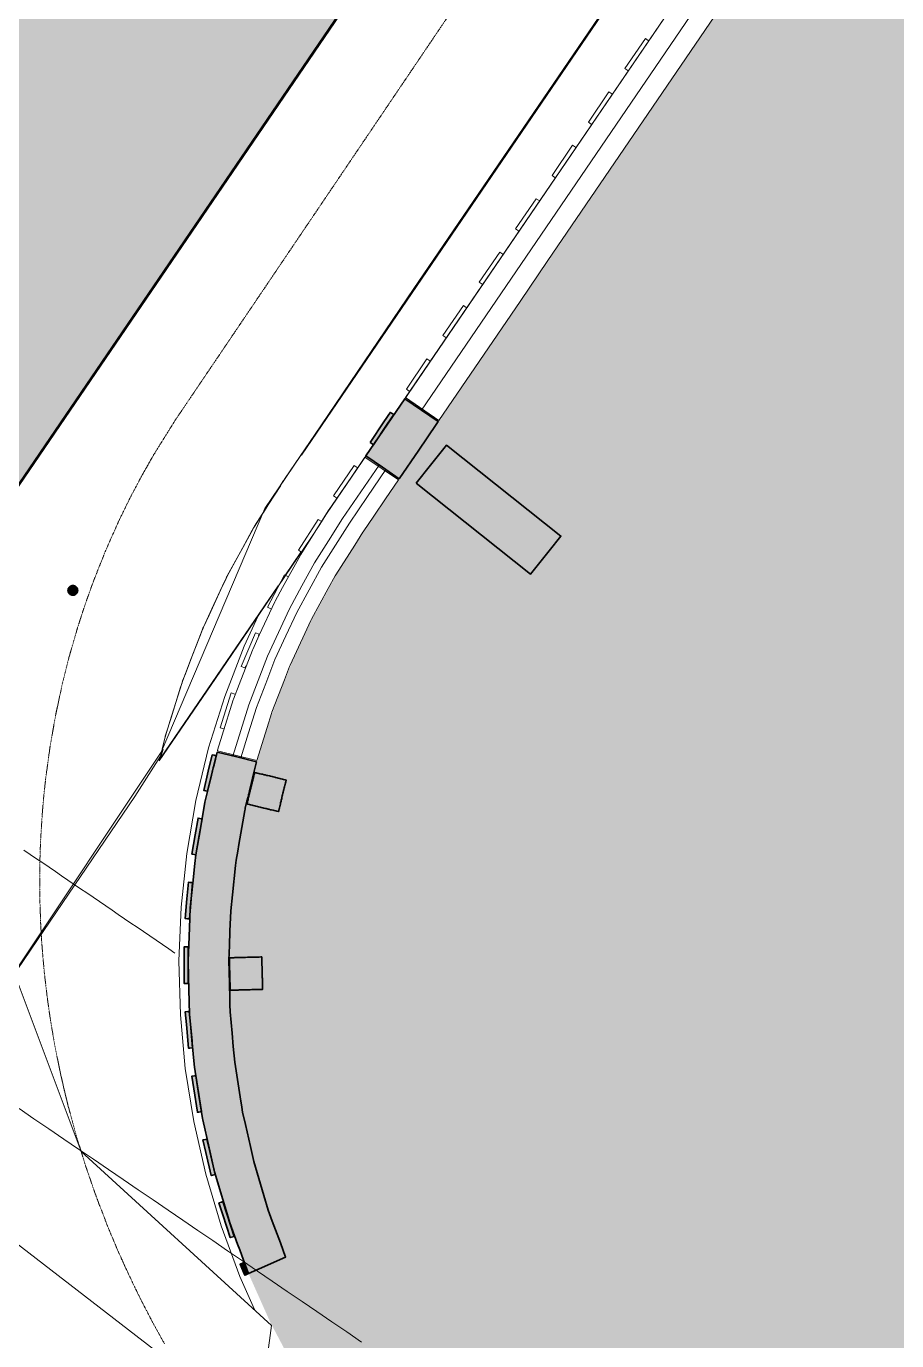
# Model space of a CAD drawing. Header units: millimetres. Extents: x -100577 to 287200, y -212120 to 238461.
# Drawn here: x 38072 to 41291, y 35771 to 40632 of the extents above; entities that cross this region are included whole.
import ezdxf

# ---------------------------------------------------------------- set-up
doc = ezdxf.new("R2010")
doc.units = ezdxf.units.MM
doc.linetypes.add('PHANTOM', pattern=[6.35, 3.175, -0.635, 0.635, -0.635, 0.635, -0.635])
for name, color, linetype, lineweight in [('01_切断（構造・壁）', 7, 'Continuous', 35), ('03_切断（ガラス）', 5, 'Continuous', 13), ('06_部屋の色', 8, 'Continuous', 0), ('10_見えがかり', 7, 'Continuous', 13), ('20_上部（屋根の外形・梁）', 8, 'PHANTOM', 9), ('30_敷地・外構', 8, 'Continuous', 9), ('50_寸法', 3, 'Continuous', 9)]:
    doc.layers.add(name, color=color, linetype=linetype, lineweight=lineweight)

msp = doc.modelspace()

# ---------------------------------------------------------------- hatches: boundary and pattern name
at = {"layer": '01_切断（構造・壁）'}
for points in [[(39471.8, 39254.5), (39471.8, 39254.5), (39533.8, 39212.2), (39595.7, 39170), (39595.7, 39170), (39595.7, 39170), (39588.5, 39159.4), (39523.7, 39064.3), (39451.6, 38958.6), (39389.6, 39000.8), (39327.7, 39043.1), (39327.7, 39043.1), (39327.7, 39043.1), (39471.8, 39254.5)], [(39343.5, 39092.9), (39395, 39168.5), (39419.5, 39204.4), (39423.5, 39201.7), (39431.9, 39196), (39407.4, 39160.1), (39355.9, 39084.4), (39351.9, 39087.2)], [(39514.7, 38942.2), (39567.6, 39008.6), (39626.8, 39083), (40049.3, 38746.5), (40005.5, 38691.5), (39937.2, 38605.7)], [(38248.9, 38528.2), (38247.4, 38528), (38246.5, 38527.8), (38246.5, 38527.8), (38246.5, 38527.8), (38245, 38527.7), (38244, 38527.7), (38242.6, 38527.8), (38242.5, 38527.8), (38242.5, 38527.8), (38241.6, 38527.9), (38240.7, 38528.1), (38240.1, 38528.2), (38239.5, 38528.4), (38239.2, 38528.5), (38237.9, 38529), (38237.8, 38529), (38237, 38529.3), (38235.8, 38529.9), (38235, 38530.3), (38235, 38530.3), (38235, 38530.3), (38233.9, 38531.1), (38233.3, 38531.6), (38232.3, 38532.5), (38231.6, 38533), (38231.6, 38533), (38231.6, 38533), (38230.7, 38534.1), (38230.2, 38534.8), (38230.2, 38534.8), (38230.2, 38534.8), (38229.4, 38536), (38228.9, 38536.7), (38228.9, 38536.7), (38228.9, 38536.7), (38228.2, 38538), (38227.8, 38538.9), (38227.8, 38538.9), (38227.8, 38538.9), (38227.3, 38540.3), (38227, 38541.2), (38226.7, 38542.7), (38226.6, 38543.6), (38226.6, 38543.6), (38226.6, 38543.6), (38226.5, 38545.2), (38226.5, 38546.1), (38226.6, 38547.6), (38226.7, 38548.6), (38227, 38550), (38227.2, 38550.9), (38227.7, 38552.3), (38228.1, 38553.1), (38228.7, 38554.3), (38229.1, 38555.1), (38229.9, 38556.2), (38230.4, 38556.9), (38231.3, 38557.9), (38231.8, 38558.5), (38232, 38558.7), (38232.9, 38559.4), (38233.5, 38560), (38233.6, 38560), (38234.7, 38560.8), (38235.5, 38561.3), (38235.5, 38561.3), (38235.5, 38561.3), (38236.8, 38561.9), (38237.7, 38562.3), (38239.1, 38562.8), (38240, 38563.1), (38240, 38563.1), (38240, 38563.1), (38241.5, 38563.4), (38242.4, 38563.6), (38242.4, 38563.6), (38242.4, 38563.6), (38244, 38563.6), (38244.9, 38563.7), (38246.4, 38563.5), (38247.3, 38563.4), (38248.8, 38563.1), (38249.7, 38562.9), (38251, 38562.4), (38251.4, 38562.2), (38251.9, 38562.1), (38252.8, 38561.6), (38253.1, 38561.4), (38253.9, 38561), (38255, 38560.2), (38255.7, 38559.8), (38256.7, 38558.9), (38257.3, 38558.3), (38257.3, 38558.3), (38257.3, 38558.3), (38258.2, 38557.3), (38258.8, 38556.6), (38258.8, 38556.6), (38258.8, 38556.6), (38259.6, 38555.4), (38260.1, 38554.7), (38260.1, 38554.7), (38260.1, 38554.7), (38260.7, 38553.3), (38261.1, 38552.5), (38261.1, 38552.5), (38261.1, 38552.5), (38261.6, 38551), (38261.9, 38550.2), (38262.2, 38548.6), (38262.3, 38547.7), (38262.3, 38547.7), (38262.3, 38547.7), (38262.4, 38546.2), (38262.5, 38545.2), (38262.3, 38543.7), (38262.2, 38542.8), (38261.9, 38541.3), (38261.7, 38540.4), (38261.2, 38539.1), (38260.9, 38538.2), (38260.9, 38538.2), (38260.9, 38538.2), (38260.2, 38537), (38259.8, 38536.2), (38259.8, 38536.2), (38259.8, 38536.2), (38259, 38535.2), (38258.5, 38534.5), (38258.5, 38534.5), (38258.5, 38534.5), (38258.3, 38534.2), (38257.7, 38533.5), (38257.1, 38532.9), (38257.1, 38532.9), (38257.1, 38532.9), (38256, 38531.9), (38255.4, 38531.4), (38255.4, 38531.4), (38255.4, 38531.4), (38254.2, 38530.6), (38253.4, 38530.1), (38253.4, 38530.1), (38253.4, 38530.1), (38252.1, 38529.4), (38251.3, 38529), (38249.8, 38528.5), (38248.9, 38528.2), (38248.9, 38528.2)], [(38882.2, 37740.2), (38882.2, 37740.2), (38882.2, 37740.2), (38882.2, 37740.2), (38882.2, 37740.2), (38882.2, 37740.2), (38882.2, 37740.2), (38882.2, 37740.2), (38882.2, 37740.2), (38882.2, 37740.2), (38882.2, 37740.2), (38882.2, 37740.2), (38881.2, 37736.2), (38880.2, 37731.9), (38858.4, 37606), (38854.2, 37581.7), (38848.3, 37547.4), (38846.3, 37528.7), (38834.8, 37420), (38828.6, 37361.2), (38825.5, 37285), (38823.4, 37232.9), (38821.3, 37178.6), (38821.2, 37176), (38821.1, 37174.2), (38822.1, 37137), (38824.6, 37040.2), (38825.2, 37014.8), (38825.3, 37014.1), (38825.3, 37014), (38825.3, 37013.8), (38825.3, 37013.8), (38825.3, 37013.7), (38825.3, 37013.7), (38825.3, 37013.6), (38825.3, 37013.6), (38825.3, 37013.5), (38825.3, 37013.5), (38825.3, 37013.5), (38825.3, 37013.5), (38825.3, 37013.5), (38825.3, 37013.4), (38825.3, 37013.4), (38825.3, 37013.4), (38825.3, 37013.4), (38825.3, 37013.4), (38825.3, 37013.4), (38825.3, 37013.4), (38825.3, 37013.4), (38825.3, 37013.4), (38825.3, 37013.4), (38826, 36987), (38833.1, 36908.7), (38837.8, 36858.4), (38843.1, 36800.6), (38863.4, 36672.5), (38869.3, 36635.1), (38872.4, 36615.7), (38882.7, 36570.2), (38901.2, 36488.8), (38913.8, 36433.1), (38951, 36307.9), (38967.1, 36253.7), (38982.2, 36212.9), (39012, 36132.3), (39031.3, 36080.3), (38933.3, 36036.6), (38894.2, 36019.1), (38894.2, 36019.1), (38894.2, 36019.1), (38893.9, 36019.7), (38893.1, 36021.4), (38869, 36086.5), (38861.6, 36106.7), (38853.8, 36127.8), (38824.7, 36206.2), (38814.6, 36240.2), (38798.8, 36293.4), (38768.6, 36395.1), (38748.5, 36483.8), (38725, 36587.3), (38724.1, 36593.2), (38710.8, 36677.2), (38694.2, 36782), (38694.2, 36782), (38694.2, 36782), (38690.9, 36817.6), (38685.8, 36872.5), (38685.2, 36879.2), (38676.1, 36978.2), (38673.8, 37069.1), (38672.5, 37117.1), (38671, 37175.2), (38674.6, 37266.1), (38677.3, 37332.2), (38678.9, 37372.1), (38688.4, 37462.6), (38696.2, 37536.1), (38699.6, 37568.1), (38715.1, 37657.7), (38733.2, 37762.3), (38754.5, 37850.7), (38763.9, 37889.3), (38766.7, 37901), (38777.8, 37947.2), (38850.7, 37929.6), (38923.6, 37912), (38923.6, 37912), (38923.6, 37912), (38912.8, 37867), (38905, 37834.9), (38898, 37805.9), (38896.3, 37798.6), (38895.1, 37793.6), (38894.2, 37789.9), (38893.5, 37786.9), (38892.3, 37782.3), (38888.5, 37766.4), (38882.3, 37740.7), (38882.2, 37740.4), (38882.2, 37740.3), (38882.2, 37740.3), (38882.2, 37740.3), (38882.2, 37740.3), (38882.2, 37740.2)], [(38745.4, 37876.7), (38760, 37937.3), (38766.7, 37935.7), (38774.6, 37933.8), (38760, 37873.2), (38742.9, 37802.6), (38736.2, 37804.2), (38728.3, 37806.1)], [(38914.3, 37862.8), (38915.8, 37869), (38916.7, 37872.5), (38922.9, 37871), (38926.4, 37870.2), (38932.6, 37868.6), (38936.1, 37867.8), (38942.4, 37866.3), (38945.8, 37865.5), (38952.1, 37864), (38955.6, 37863.1), (38961.8, 37861.6), (38965.3, 37860.8), (38971.5, 37859.3), (38975, 37858.4), (38981.3, 37856.9), (38984.7, 37856.1), (38991, 37854.6), (38994.4, 37853.7), (39000.7, 37852.2), (39004.2, 37851.4), (39010.4, 37849.9), (39013.9, 37849), (39020.1, 37847.5), (39023.6, 37846.7), (39029.9, 37845.2), (39033.3, 37844.3), (39031.8, 37838.1), (39031, 37834.6), (39029.5, 37828.4), (39028.6, 37824.9), (39027.1, 37818.7), (39026.3, 37815.2), (39024.8, 37808.9), (39023.9, 37805.5), (39022.4, 37799.2), (39021.6, 37795.7), (39020.1, 37789.5), (39019.2, 37786), (39017.7, 37779.8), (39016.9, 37776.3), (39015.4, 37770), (39014.6, 37766.6), (39013, 37760.3), (39012.2, 37756.9), (39010.7, 37750.6), (39009.9, 37747.1), (39008.4, 37740.9), (39007.5, 37737.4), (39006, 37731.2), (39005.2, 37727.7), (38998.9, 37729.2), (38995.4, 37730), (38989.2, 37731.5), (38985.7, 37732.4), (38979.5, 37733.9), (38976, 37734.7), (38969.8, 37736.2), (38966.3, 37737.1), (38960, 37738.6), (38956.6, 37739.4), (38950.3, 37740.9), (38946.8, 37741.8), (38940.6, 37743.3), (38937.1, 37744.1), (38930.9, 37745.6), (38927.4, 37746.5), (38921.2, 37748), (38917.7, 37748.8), (38911.4, 37750.3), (38908, 37751.2), (38901.7, 37752.7), (38898.2, 37753.5), (38892, 37755), (38888.5, 37755.9), (38890, 37762.1), (38890.9, 37765.6), (38892.4, 37771.8), (38893.2, 37775.3), (38894.7, 37781.5), (38895.6, 37785), (38897.1, 37791.3), (38897.9, 37794.7), (38899.4, 37801), (38900.3, 37804.5), (38901.8, 37810.7), (38902.6, 37814.2), (38904.1, 37820.4), (38904.9, 37823.9), (38906.5, 37830.1), (38907.3, 37833.6), (38908.8, 37839.9), (38909.6, 37843.3), (38911.1, 37849.6), (38912, 37853.1), (38913.5, 37859.3)], [(38697.2, 37642.2), (38707.8, 37703.6), (38714.6, 37702.4), (38722.6, 37701.1), (38712, 37639.7), (38699.6, 37568), (38692.8, 37569.2), (38684.8, 37570.6)], [(38666.6, 37404.4), (38671.9, 37466.5), (38678.8, 37465.9), (38686.8, 37465.2), (38681.5, 37403.2), (38675.3, 37330.7), (38668.4, 37331.3), (38660.4, 37332)], [(38656, 37154.4), (38656, 37227.1), (38662.9, 37227.1), (38671, 37227.1), (38671, 37154.5), (38671, 37151), (38671.1, 37092.1), (38661.3, 37092.1), (38656.1, 37092.1), (38656, 37151)], [(38823.5, 37177), (38823.4, 37183.5), (38823.3, 37187), (38829.8, 37187.1), (38833.3, 37187.2), (38839.8, 37187.4), (38843.3, 37187.5), (38849.8, 37187.7), (38853.3, 37187.7), (38859.8, 37187.9), (38863.3, 37188), (38869.8, 37188.2), (38873.3, 37188.3), (38879.8, 37188.4), (38883.3, 37188.5), (38889.8, 37188.7), (38893.2, 37188.8), (38899.8, 37188.9), (38903.2, 37189), (38909.8, 37189.2), (38913.2, 37189.3), (38919.8, 37189.5), (38923.2, 37189.6), (38929.8, 37189.7), (38933.2, 37189.8), (38939.8, 37190), (38943.2, 37190.1), (38943.4, 37183.5), (38943.5, 37180.1), (38943.7, 37173.6), (38943.8, 37170.1), (38943.9, 37163.6), (38944, 37160.1), (38944.2, 37153.6), (38944.3, 37150.1), (38944.4, 37143.6), (38944.5, 37140.1), (38944.7, 37133.6), (38944.8, 37130.1), (38945, 37123.6), (38945, 37120.1), (38945.2, 37113.6), (38945.3, 37110.1), (38945.5, 37103.6), (38945.6, 37100.1), (38945.7, 37093.6), (38945.8, 37090.1), (38946, 37083.6), (38946.1, 37080.1), (38946.3, 37073.6), (38946.3, 37070.1), (38939.8, 37069.9), (38936.3, 37069.9), (38929.8, 37069.7), (38926.3, 37069.6), (38919.8, 37069.4), (38916.4, 37069.3), (38909.8, 37069.2), (38906.4, 37069.1), (38899.8, 37068.9), (38896.4, 37068.8), (38889.8, 37068.7), (38886.4, 37068.6), (38879.8, 37068.4), (38876.4, 37068.3), (38869.8, 37068.1), (38866.4, 37068), (38859.8, 37067.9), (38856.4, 37067.8), (38849.8, 37067.6), (38846.4, 37067.5), (38839.8, 37067.4), (38836.4, 37067.3), (38829.8, 37067.1), (38826.4, 37067), (38826.2, 37073.5), (38826.1, 37077), (38826, 37083.5), (38825.9, 37087), (38825.7, 37093.5), (38825.6, 37097), (38825.4, 37103.5), (38825.3, 37107), (38825.2, 37113.5), (38825.1, 37117), (38824.9, 37123.5), (38824.8, 37127), (38824.7, 37133.5), (38824.6, 37137), (38824.4, 37143.5), (38824.3, 37147), (38824.1, 37153.5), (38824.1, 37157), (38823.9, 37163.5), (38823.8, 37167), (38823.6, 37173.5)], [(38664.3, 36940.6), (38660.3, 36987.3), (38670, 36988.2), (38675.2, 36988.6), (38679.3, 36941.9), (38686.9, 36854.1), (38677.1, 36853.3), (38672, 36852.8)], [(38691.6, 36702.6), (38684.2, 36749), (38693.9, 36750.5), (38699, 36751.3), (38706.4, 36705), (38720.2, 36618), (38710.5, 36616.4), (38705.4, 36615.6)], [(38736.5, 36467.4), (38725.8, 36513.1), (38735.4, 36515.3), (38740.5, 36516.5), (38751.1, 36470.8), (38771, 36385), (38761.4, 36382.7), (38756.4, 36381.6)], [(38799.3, 36236), (38784.8, 36280.6), (38794.1, 36283.6), (38799.1, 36285.2), (38813.6, 36240.6), (38840.8, 36156.8), (38831.5, 36153.8), (38826.5, 36152.2)], [(38875.4, 36024.8), (38863.1, 36053.8), (38872.1, 36057.6), (38876.9, 36059.7), (38889.2, 36030.7), (38894.1, 36019), (38884.2, 36014.9), (38880.3, 36013.2)]]:
    msp.add_hatch(color=7, dxfattribs=at).paths.add_polyline_path(points)
at = {"layer": '06_部屋の色', "true_color": 0xc9c1e3}
msp.add_hatch(color=8, dxfattribs=at).paths.add_polyline_path([(38882.2, 37731.8), (38882.7, 37733.8), (38882.8, 37734.1), (38882.9, 37734.5), (38882.9, 37734.9), (38883.6, 37737.7), (38885.1, 37744), (38926, 37913.3), (38926, 37913.3), (38977.9, 38079.5), (38981.8, 38091.9), (39044.4, 38254.3), (39049.1, 38266.5), (39122.3, 38424.4), (39127.8, 38436.2), (39211.2, 38589), (39217.5, 38600.4), (39311.9, 38749.3), (39319, 38760.5), (39328.4, 38774.2), (39338.5, 38789), (39454.6, 38959.4), (39478.6, 38994.7), (41471.5, 41918.4), (48945.8, 35769.7), (48462.5, 35180.1), (47981.3, 34588.6), (47502.4, 33995.4), (47025.6, 33400.4), (46551, 32803.7), (46078.5, 32205.3), (45608.3, 31605.1), (45296, 31204.1), (45077.8, 30922.4), (40608.9, 34375.8), (40298.7, 34615.6), (39952.5, 34883.1), (39933.1, 34898.1), (39933, 34898), (39929.6, 34900.8), (39785.4, 35020.1), (39649.3, 35148.5), (39647.7, 35150.3), (39646.2, 35151.6), (39646.3, 35151.7), (39528.9, 35278.1), (39421.2, 35178), (39417.5, 35174.6), (39407.2, 35185.8), (39282.8, 35338.6), (39168.8, 35499.4), (39065.5, 35667.2), (38973.5, 35841.5), (38895, 36017.3), (39027.5, 36076.5), (39033.8, 36079.3), (38969, 36254.3), (38968.3, 36256.8), (38915.8, 36433.6), (38915.2, 36436.2), (38874.4, 36616.1), (38874, 36618.7), (38845.1, 36800.8), (38844.8, 36803.5), (38827.9, 36987.1), (38827.9, 36988.1), (38823.1, 37172.5), (38823.1, 37174.2), (38823.1, 37174.3), (38823.2, 37176.8), (38830.5, 37361.1), (38830.8, 37363.8), (38850.2, 37547.1), (38850.7, 37549.8), (38882.1, 37731.5), (38882.2, 37731.8), (38882.2, 37731.8)])
at = {"layer": '30_敷地・外構'}
msp.add_hatch(color=8, dxfattribs=at).paths.add_polyline_path([(203769.5, 214442.2), (243429.9, 177722.4), (287200.4, 133010.5), (281793.1, -51921.2), (240885.5, -149400.6), (236609.7, -153248.5), (133667.7, -201676.7), (129226.2, -203199.9), (92493.3, -208828.8), (80788.6, -210334.9), (60527.7, -212120.5), (29239.6, -207578.6), (4133.8, -203331.5), (-18461.2, -198214.2), (-25999.5, -196278.4), (-94563.8, -156949.3), (-100576.7, -152008.9), (-15558.2, -27276.9), (128293.3, -27285.8), (128295.1, 900.2), (83295.1, 903), (83298.1, 56905.6), (50292.3, 56910.4), (20297, 12903.7), (20297.7, 906.9), (3652.8, 907.9), (165570.8, 238460.5)])
h = msp.add_hatch(color=8, dxfattribs=at)
h.paths.add_polyline_path([(70281.8, 69207.8), (73677.5, 71131.7), (76317.4, 70450.3), (93200.2, 82501.8), (103770.8, 90730.6), (105767.7, 92615), (106777, 92003.9), (118469.6, 107201.5), (129043.6, 119707.7), (151078.7, 145305.3), (166376.8, 164634), (171338.8, 170679.3), (187221.6, 191433.9), (198287.1, 205505.8), (198077.8, 207155.4), (198176.7, 210842.5), (200714.4, 210456.7), (204131.2, 206946.8), (209555.7, 200562), (211125.9, 198648.5), (212482.5, 197237.2), (214840.2, 195221.2), (221884.4, 189362.5), (224837.6, 186553.4), (231278.8, 180241.4), (233222.4, 178925.4), (234262.7, 178289.6), (238252.8, 175499.1), (239941, 174138.4), (238463.9, 171833.7), (214169.7, 143331.8), (209158, 139970.9), (184287.9, 106391.7), (183978.8, 101792.3), (187006.4, 98885.9), (183025.8, 93881.7), (165710.5, 106977.9), (169773.7, 111251.6), (174631.2, 107898.8), (178916.9, 108657.7), (203772.1, 141800.6), (210006.1, 145862.8), (226838.7, 165530.3), (229045.1, 168159.5), (228926.8, 173574.7), (225566, 172051.7), (219062, 168983.4), (203917.8, 160610.9), (202180.3, 160000.3), (200038.9, 159685.2), (197646.8, 159569.2), (191232.4, 159713.7), (183101.3, 159306.8), (180096, 159014.2), (168070.4, 160234.9), (162297.1, 151659), (173068.1, 147576.7), (172195.8, 145262.2), (160705.7, 149610.5), (132461.2, 116785.1), (121949.3, 104357), (112882.8, 92798.2), (110861.5, 90176.8), (104210.4, 83405.4), (97491.3, 77480.3), (91406.2, 72673.6), (81313, 65672.4), (81913.6, 64348.8), (188764.9, 67868.7), (246788.5, 67840.1), (246782.4, 63340.4), (205026.1, 63372.3), (201917.6, 60299.6), (196541.2, 60910.6), (193812.1, 63375.4), (188843, 63378.7), (126859.9, 61341.1), (83292.6, 59800.2), (83292.1, 56905.6), (50292.3, 56910.4), (20297, 12903.7), (20297, 12688.5), (15590.7, 3142.9), (14531.9, 521.6), (14417.8, -2475.5), (17720, -43184.1), (25175.2, -42918.5), (79835.2, -42007), (146150.7, -40578.9), (241235.5, -38178.8), (246311.2, -38102.7), (247627, -49076.9), (261713.2, -83458.2), (157801.7, -94080.4), (165058.9, -133727.2), (125695.1, -141051.4), (124858.5, -140143.1), (118887.5, -141940.9), (123034.3, -155932.7), (127770.8, -172228.3), (146551, -170016.7), (170292.1, -167511), (174821.9, -166335.5), (176248.1, -172157.3), (171364.9, -173432), (147215.1, -175970), (104092.5, -181701.7), (47870.9, -189957.7), (8834.5, -196640), (5104.1, -198423.7), (4305.2, -197393.1), (3768, -190337.6), (6822.6, -189843.8), (32763, -185393.7), (35342.7, -181411.3), (31434.2, -162225.7), (28768.7, -160898.3), (-9297.6, -166488.1), (-10932.9, -168206.2), (-6545.2, -190414.5), (-10493.4, -191063.3), (-16165.6, -162327.1), (-26790.2, -120042.4), (-7087.1, -114417.5), (18234.2, -108159), (19923.5, -105794.1), (14653.4, -79966.8), (13290.8, -79523.1), (-25792.5, -92480.8), (-55264.6, -101098.3), (-56830.6, -103919.1), (-41581.5, -164299.3), (-39301.9, -166240.5), (-28152.8, -163917.1), (-27140.8, -168806), (-41869.2, -171871.6), (-45676.2, -172875.7), (-47156.1, -168100.7), (-45926.7, -165398.6), (-61931.1, -102077.8), (-67560.2, -103569.8), (-63454.4, -97546.1), (-48680.2, -93970.1), (-27190.9, -87692.8), (-10339.7, -82620.1), (13576, -74692.3), (11129, -62712.5), (4851.7, -55163.2), (-7349.7, -55898.5), (-35297.5, -58584.6), (-37037.7, -58789.7), (-28960.4, -46939.4), (-8207.5, -44935.7), (7055.9, -44015.2), (3105.4, -3032.2), (840.6, -3217.9), (7522.9, 6585.8), (10187.5, 6878.3), (11706.4, 9732.8), (14901.5, 15113.4), (16646.9, 17889.1), (22187.6, 25269.1), (30756.1, 36198.6), (31077.5, 37245.9), (31975.8, 38563.7), (31567.5, 38842), (31588.6, 38910.6), (30327, 40042.1), (49726.1, 68502.9)])
h.paths.add_polyline_path([(249686.5, -79169.6), (252259.2, -74874.4), (242638.1, -51401.1), (239775.7, -49213.7), (181560.6, -50672.4), (180361.5, -51600.4), (186760.2, -82836), (189879.9, -85279.1)], flags=0)
h.paths.add_polyline_path([(122432.1, -172857.2), (117492, -157794.3), (113402.4, -143592.4), (102608.5, -146842.3), (107948.6, -173032.7), (109906.3, -174334.1)], flags=0)
h.paths.add_polyline_path([(102996.6, -140548.1), (124602.2, -135154.1), (156696.1, -129184.4), (157833, -127530), (155666.1, -115696.7), (153986.3, -115089.9), (100253.9, -125531.9), (98537.9, -126917.3), (100981.6, -138868.5)], flags=0)
h.paths.add_polyline_path([(181053.6, -86178), (182290.1, -83401.5), (175965.9, -52507), (173537.3, -50882.1), (151095.8, -51446.1), (149631.6, -53415.5), (155735.4, -84812.1), (159727.9, -88358.6)], flags=0)
h.paths.add_polyline_path([(99494.3, -121610.6), (153219.1, -111162.3), (154578.8, -109774.6), (152277.1, -97194.9), (149896.3, -96119.8), (96586.6, -107524.3), (94891.3, -109028.4), (97241.7, -120535.1)], flags=0)
h.paths.add_polyline_path([(75896.9, -176990.2), (78241.8, -179443.5), (101889, -175966.4), (103551.3, -173924.8), (87363.8, -94627.4), (84319.8, -93101.1), (61964.6, -97605.5), (60072.8, -99694.4), (67162.3, -133433.2)], flags=0)
h.paths.add_polyline_path([(95750.4, -103618.9), (148859.4, -92258.5), (150733.9, -89644.7), (148254.3, -79377.5), (145045.1, -77400.2), (93521.8, -88309.4), (91195.7, -90896.2), (93506.5, -102243.3)], flags=0)
h.paths.add_polyline_path([(43382.8, -180823.1), (48031.7, -183881.9), (70055.1, -180646.6), (71981.9, -177742.1), (63245.7, -134234.7), (56561.5, -102428.6), (52408.1, -99533.9), (29809, -104087.4), (28183.3, -106324.1)], flags=0)
h.paths.add_polyline_path([(89321.7, -81754.1), (91291.1, -82655.5), (145232, -71228.9), (146664.1, -69541), (143754.5, -54561.9), (140927.6, -51686.8), (84918.2, -52894.1), (83660.4, -53992.7)], flags=0)
h.paths.add_polyline_path([(26104.8, -96137.2), (28626.9, -98207.3), (83131.5, -87228.8), (85408.9, -85024.9), (82982.7, -73164.2), (80491.6, -71617.5), (25091, -79979.4), (23284.3, -82315)], flags=0)
h.paths.add_polyline_path([(8662.3, -116696.7), (16955.9, -155943.6), (19718.1, -157181.6), (28042.5, -155955.5), (29652, -153514.1), (21590.4, -113992.6), (19195.1, -112036.1), (11433.2, -113952.7)], flags=0)
h.paths.add_polyline_path([(-14901.1, -146868.3), (-13246.6, -153270), (-11595.5, -160014.5), (-10030.9, -161553.2), (11082.9, -158450), (13057.8, -154408.2), (5242.1, -117420.3), (2042.8, -116282), (-6056.4, -118286.7), (-18134.3, -121726.9), (-20359.4, -125135)], flags=0)
h.paths.add_polyline_path([(21655.5, -74325.8), (23826.9, -76129.8), (79893, -67670.8), (81368.1, -65237.5), (79190.5, -54559.2), (77563.5, -53034.8), (26041.5, -53901.6), (19126.3, -61936.4)], flags=0)
h.paths.add_polyline_path([(189980.9, 189290.1), (174073.1, 168504.1), (169859.1, 162049), (180101.3, 161022.9), (182960.3, 161291.7), (191203.4, 161711.3), (197625.7, 161560.6), (199848, 161671.4), (201703.1, 161946.9), (203092.1, 162439.7), (218116.6, 170741.8), (225532, 174554.4), (228861.8, 176201.2), (228827.8, 177751.9), (222409.3, 184045.9), (219560.9, 186746.1), (212587, 192548.9), (210073, 194689.2), (208505.3, 196332.2), (206877.2, 198317.3), (203662.6, 202101.3), (200069.2, 202133.5)], flags=0)
h.paths.add_polyline_path([(11098.7, -3879.5), (11053.3, -3474.8), (10631.2, -2734.1), (9456.7, -2857.9), (9312.6, -4172.2), (12771.6, -42208.1), (13096.5, -42585.8), (13413.3, -42769.7), (14294.3, -42685.8), (14446.4, -42063.9)], flags=0)

# ---------------------------------------------------------------- linework, layer by layer
at = {"layer": '01_切断（構造・壁）'}
for points in [[(39471.8, 39254.5), (39471.8, 39254.5), (39533.8, 39212.2), (39595.7, 39170), (39595.7, 39170), (39595.7, 39170), (39588.5, 39159.4), (39523.7, 39064.3), (39451.6, 38958.6), (39389.6, 39000.8), (39327.7, 39043.1), (39327.7, 39043.1), (39327.7, 39043.1), (39471.8, 39254.5), (39471.8, 39254.5)], [(39343.5, 39092.9), (39395, 39168.5), (39419.5, 39204.4), (39423.5, 39201.7), (39431.9, 39196), (39407.4, 39160.1), (39355.9, 39084.4), (39351.9, 39087.2), (39343.5, 39092.9)], [(39514.7, 38942.2), (39567.6, 39008.6), (39626.8, 39083), (40049.3, 38746.5), (40005.5, 38691.5), (39937.2, 38605.7), (39514.7, 38942.2)], [(38248.9, 38528.2), (38247.4, 38528), (38246.5, 38527.8), (38246.5, 38527.8), (38246.5, 38527.8), (38245, 38527.7), (38244, 38527.7), (38242.6, 38527.8), (38242.5, 38527.8), (38242.5, 38527.8), (38241.6, 38527.9), (38240.7, 38528.1), (38240.1, 38528.2), (38239.5, 38528.4), (38239.2, 38528.5), (38237.9, 38529), (38237.8, 38529), (38237, 38529.3), (38235.8, 38529.9), (38235, 38530.3), (38235, 38530.3), (38235, 38530.3), (38233.9, 38531.1), (38233.3, 38531.6), (38232.3, 38532.5), (38231.6, 38533), (38231.6, 38533), (38231.6, 38533), (38230.7, 38534.1), (38230.2, 38534.8), (38230.2, 38534.8), (38230.2, 38534.8), (38229.4, 38536), (38228.9, 38536.7), (38228.9, 38536.7), (38228.9, 38536.7), (38228.2, 38538), (38227.8, 38538.9), (38227.8, 38538.9), (38227.8, 38538.9), (38227.3, 38540.3), (38227, 38541.2), (38226.7, 38542.7), (38226.6, 38543.6), (38226.6, 38543.6), (38226.6, 38543.6), (38226.5, 38545.2), (38226.5, 38546.1), (38226.6, 38547.6), (38226.7, 38548.6), (38227, 38550), (38227.2, 38550.9), (38227.7, 38552.3), (38228.1, 38553.1), (38228.7, 38554.3), (38229.1, 38555.1), (38229.9, 38556.2), (38230.4, 38556.9), (38231.3, 38557.9), (38231.8, 38558.5), (38232, 38558.7), (38232.9, 38559.4), (38233.5, 38560), (38233.6, 38560), (38234.7, 38560.8), (38235.5, 38561.3), (38235.5, 38561.3), (38235.5, 38561.3), (38236.8, 38561.9), (38237.7, 38562.3), (38239.1, 38562.8), (38240, 38563.1), (38240, 38563.1), (38240, 38563.1), (38241.5, 38563.4), (38242.4, 38563.6), (38242.4, 38563.6), (38242.4, 38563.6), (38244, 38563.6), (38244.9, 38563.7), (38246.4, 38563.5), (38247.3, 38563.4), (38248.8, 38563.1), (38249.7, 38562.9), (38251, 38562.4), (38251.4, 38562.2), (38251.9, 38562.1), (38252.8, 38561.6), (38253.1, 38561.4), (38253.9, 38561), (38255, 38560.2), (38255.7, 38559.8), (38256.7, 38558.9), (38257.3, 38558.3), (38257.3, 38558.3), (38257.3, 38558.3), (38258.2, 38557.3), (38258.8, 38556.6), (38258.8, 38556.6), (38258.8, 38556.6), (38259.6, 38555.4), (38260.1, 38554.7), (38260.1, 38554.7), (38260.1, 38554.7), (38260.7, 38553.3), (38261.1, 38552.5), (38261.1, 38552.5), (38261.1, 38552.5), (38261.6, 38551), (38261.9, 38550.2), (38262.2, 38548.6), (38262.3, 38547.7), (38262.3, 38547.7), (38262.3, 38547.7), (38262.4, 38546.2), (38262.5, 38545.2), (38262.3, 38543.7), (38262.2, 38542.8), (38261.9, 38541.3), (38261.7, 38540.4), (38261.2, 38539.1), (38260.9, 38538.2), (38260.9, 38538.2), (38260.9, 38538.2), (38260.2, 38537), (38259.8, 38536.2), (38259.8, 38536.2), (38259.8, 38536.2), (38259, 38535.2), (38258.5, 38534.5), (38258.5, 38534.5), (38258.5, 38534.5), (38258.3, 38534.2), (38257.7, 38533.5), (38257.1, 38532.9), (38257.1, 38532.9), (38257.1, 38532.9), (38256, 38531.9), (38255.4, 38531.4), (38255.4, 38531.4), (38255.4, 38531.4), (38254.2, 38530.6), (38253.4, 38530.1), (38253.4, 38530.1), (38253.4, 38530.1), (38252.1, 38529.4), (38251.3, 38529), (38249.8, 38528.5), (38248.9, 38528.2), (38248.9, 38528.2), (38248.9, 38528.2)], [(38882.2, 37740.2), (38882.2, 37740.2), (38882.2, 37740.2), (38882.2, 37740.2), (38882.2, 37740.2), (38882.2, 37740.2), (38882.2, 37740.2), (38882.2, 37740.2), (38882.2, 37740.2), (38882.2, 37740.2), (38882.2, 37740.2), (38882.2, 37740.2), (38881.2, 37736.2), (38880.2, 37731.9), (38858.4, 37606), (38854.2, 37581.7), (38848.3, 37547.4), (38846.3, 37528.7), (38834.8, 37420), (38828.6, 37361.2), (38825.5, 37285), (38823.4, 37232.9), (38821.3, 37178.6), (38821.2, 37176), (38821.1, 37174.2), (38822.1, 37137), (38824.6, 37040.2), (38825.2, 37014.8), (38825.3, 37014.1), (38825.3, 37014), (38825.3, 37013.8), (38825.3, 37013.8), (38825.3, 37013.7), (38825.3, 37013.7), (38825.3, 37013.6), (38825.3, 37013.6), (38825.3, 37013.5), (38825.3, 37013.5), (38825.3, 37013.5), (38825.3, 37013.5), (38825.3, 37013.5), (38825.3, 37013.4), (38825.3, 37013.4), (38825.3, 37013.4), (38825.3, 37013.4), (38825.3, 37013.4), (38825.3, 37013.4), (38825.3, 37013.4), (38825.3, 37013.4), (38825.3, 37013.4), (38825.3, 37013.4), (38826, 36987), (38833.1, 36908.7), (38837.8, 36858.4), (38843.1, 36800.6), (38863.4, 36672.5), (38869.3, 36635.1), (38872.4, 36615.7), (38882.7, 36570.2), (38901.2, 36488.8), (38913.8, 36433.1), (38951, 36307.9), (38967.1, 36253.7), (38982.2, 36212.9), (39012, 36132.3), (39031.3, 36080.3), (38933.3, 36036.6), (38894.2, 36019.1), (38894.2, 36019.1), (38894.2, 36019.1), (38893.9, 36019.7), (38893.1, 36021.4), (38869, 36086.5), (38861.6, 36106.7), (38853.8, 36127.8), (38824.7, 36206.2), (38814.6, 36240.2), (38798.8, 36293.4), (38768.6, 36395.1), (38748.5, 36483.8), (38725, 36587.3), (38724.1, 36593.2), (38710.8, 36677.2), (38694.2, 36782), (38694.2, 36782), (38694.2, 36782), (38690.9, 36817.6), (38685.8, 36872.5), (38685.2, 36879.2), (38676.1, 36978.2), (38673.8, 37069.1), (38672.5, 37117.1), (38671, 37175.2), (38674.6, 37266.1), (38677.3, 37332.2), (38678.9, 37372.1), (38688.4, 37462.6), (38696.2, 37536.1), (38699.6, 37568.1), (38715.1, 37657.7), (38733.2, 37762.3), (38754.5, 37850.7), (38763.9, 37889.3), (38766.7, 37901), (38777.8, 37947.2), (38850.7, 37929.6), (38923.6, 37912), (38923.6, 37912), (38923.6, 37912), (38912.8, 37867), (38905, 37834.9), (38898, 37805.9), (38896.3, 37798.6), (38895.1, 37793.6), (38894.2, 37789.9), (38893.5, 37786.9), (38892.3, 37782.3), (38888.5, 37766.4), (38882.3, 37740.7), (38882.2, 37740.4), (38882.2, 37740.3), (38882.2, 37740.3), (38882.2, 37740.3), (38882.2, 37740.3), (38882.2, 37740.2), (38882.2, 37740.2)], [(38745.4, 37876.7), (38760, 37937.3), (38766.7, 37935.7), (38774.6, 37933.8), (38760, 37873.2), (38742.9, 37802.6), (38736.2, 37804.2), (38728.3, 37806.1), (38745.4, 37876.7)], [(38914.3, 37862.8), (38915.8, 37869), (38916.7, 37872.5), (38922.9, 37871), (38926.4, 37870.2), (38932.6, 37868.6), (38936.1, 37867.8), (38942.4, 37866.3), (38945.8, 37865.5), (38952.1, 37864), (38955.6, 37863.1), (38961.8, 37861.6), (38965.3, 37860.8), (38971.5, 37859.3), (38975, 37858.4), (38981.3, 37856.9), (38984.7, 37856.1), (38991, 37854.6), (38994.4, 37853.7), (39000.7, 37852.2), (39004.2, 37851.4), (39010.4, 37849.9), (39013.9, 37849), (39020.1, 37847.5), (39023.6, 37846.7), (39029.9, 37845.2), (39033.3, 37844.3), (39031.8, 37838.1), (39031, 37834.6), (39029.5, 37828.4), (39028.6, 37824.9), (39027.1, 37818.7), (39026.3, 37815.2), (39024.8, 37808.9), (39023.9, 37805.5), (39022.4, 37799.2), (39021.6, 37795.7), (39020.1, 37789.5), (39019.2, 37786), (39017.7, 37779.8), (39016.9, 37776.3), (39015.4, 37770), (39014.6, 37766.6), (39013, 37760.3), (39012.2, 37756.9), (39010.7, 37750.6), (39009.9, 37747.1), (39008.4, 37740.9), (39007.5, 37737.4), (39006, 37731.2), (39005.2, 37727.7), (38998.9, 37729.2), (38995.4, 37730), (38989.2, 37731.5), (38985.7, 37732.4), (38979.5, 37733.9), (38976, 37734.7), (38969.8, 37736.2), (38966.3, 37737.1), (38960, 37738.6), (38956.6, 37739.4), (38950.3, 37740.9), (38946.8, 37741.8), (38940.6, 37743.3), (38937.1, 37744.1), (38930.9, 37745.6), (38927.4, 37746.5), (38921.2, 37748), (38917.7, 37748.8), (38911.4, 37750.3), (38908, 37751.2), (38901.7, 37752.7), (38898.2, 37753.5), (38892, 37755), (38888.5, 37755.9), (38890, 37762.1), (38890.9, 37765.6), (38892.4, 37771.8), (38893.2, 37775.3), (38894.7, 37781.5), (38895.6, 37785), (38897.1, 37791.3), (38897.9, 37794.7), (38899.4, 37801), (38900.3, 37804.5), (38901.8, 37810.7), (38902.6, 37814.2), (38904.1, 37820.4), (38904.9, 37823.9), (38906.5, 37830.1), (38907.3, 37833.6), (38908.8, 37839.9), (38909.6, 37843.3), (38911.1, 37849.6), (38912, 37853.1), (38913.5, 37859.3), (38914.3, 37862.8)], [(38697.2, 37642.2), (38707.8, 37703.6), (38714.6, 37702.4), (38722.6, 37701.1), (38712, 37639.7), (38699.6, 37568), (38692.8, 37569.2), (38684.8, 37570.6), (38697.2, 37642.2)], [(38666.6, 37404.4), (38671.9, 37466.5), (38678.8, 37465.9), (38686.8, 37465.2), (38681.5, 37403.2), (38675.3, 37330.7), (38668.4, 37331.3), (38660.4, 37332), (38666.6, 37404.4)], [(38656, 37154.4), (38656, 37227.1), (38662.9, 37227.1), (38671, 37227.1), (38671, 37154.5), (38671, 37151), (38671.1, 37092.1), (38661.3, 37092.1), (38656.1, 37092.1), (38656, 37151), (38656, 37154.4)], [(38823.5, 37177), (38823.4, 37183.5), (38823.3, 37187), (38829.8, 37187.1), (38833.3, 37187.2), (38839.8, 37187.4), (38843.3, 37187.5), (38849.8, 37187.7), (38853.3, 37187.7), (38859.8, 37187.9), (38863.3, 37188), (38869.8, 37188.2), (38873.3, 37188.3), (38879.8, 37188.4), (38883.3, 37188.5), (38889.8, 37188.7), (38893.2, 37188.8), (38899.8, 37188.9), (38903.2, 37189), (38909.8, 37189.2), (38913.2, 37189.3), (38919.8, 37189.5), (38923.2, 37189.6), (38929.8, 37189.7), (38933.2, 37189.8), (38939.8, 37190), (38943.2, 37190.1), (38943.4, 37183.5), (38943.5, 37180.1), (38943.7, 37173.6), (38943.8, 37170.1), (38943.9, 37163.6), (38944, 37160.1), (38944.2, 37153.6), (38944.3, 37150.1), (38944.4, 37143.6), (38944.5, 37140.1), (38944.7, 37133.6), (38944.8, 37130.1), (38945, 37123.6), (38945, 37120.1), (38945.2, 37113.6), (38945.3, 37110.1), (38945.5, 37103.6), (38945.6, 37100.1), (38945.7, 37093.6), (38945.8, 37090.1), (38946, 37083.6), (38946.1, 37080.1), (38946.3, 37073.6), (38946.3, 37070.1), (38939.8, 37069.9), (38936.3, 37069.9), (38929.8, 37069.7), (38926.3, 37069.6), (38919.8, 37069.4), (38916.4, 37069.3), (38909.8, 37069.2), (38906.4, 37069.1), (38899.8, 37068.9), (38896.4, 37068.8), (38889.8, 37068.7), (38886.4, 37068.6), (38879.8, 37068.4), (38876.4, 37068.3), (38869.8, 37068.1), (38866.4, 37068), (38859.8, 37067.9), (38856.4, 37067.8), (38849.8, 37067.6), (38846.4, 37067.5), (38839.8, 37067.4), (38836.4, 37067.3), (38829.8, 37067.1), (38826.4, 37067), (38826.2, 37073.5), (38826.1, 37077), (38826, 37083.5), (38825.9, 37087), (38825.7, 37093.5), (38825.6, 37097), (38825.4, 37103.5), (38825.3, 37107), (38825.2, 37113.5), (38825.1, 37117), (38824.9, 37123.5), (38824.8, 37127), (38824.7, 37133.5), (38824.6, 37137), (38824.4, 37143.5), (38824.3, 37147), (38824.1, 37153.5), (38824.1, 37157), (38823.9, 37163.5), (38823.8, 37167), (38823.6, 37173.5), (38823.5, 37177)], [(38664.3, 36940.6), (38660.3, 36987.3), (38670, 36988.2), (38675.2, 36988.6), (38679.3, 36941.9), (38686.9, 36854.1), (38677.1, 36853.3), (38672, 36852.8), (38664.3, 36940.6)], [(38691.6, 36702.6), (38684.2, 36749), (38693.9, 36750.5), (38699, 36751.3), (38706.4, 36705), (38720.2, 36618), (38710.5, 36616.4), (38705.4, 36615.6), (38691.6, 36702.6)], [(38736.5, 36467.4), (38725.8, 36513.1), (38735.4, 36515.3), (38740.5, 36516.5), (38751.1, 36470.8), (38771, 36385), (38761.4, 36382.7), (38756.4, 36381.6), (38736.5, 36467.4)], [(38799.3, 36236), (38784.8, 36280.6), (38794.1, 36283.6), (38799.1, 36285.2), (38813.6, 36240.6), (38840.8, 36156.8), (38831.5, 36153.8), (38826.5, 36152.2), (38799.3, 36236)], [(38875.4, 36024.8), (38863.1, 36053.8), (38872.1, 36057.6), (38876.9, 36059.7), (38889.2, 36030.7), (38894.1, 36019), (38884.2, 36014.9), (38880.3, 36013.2), (38875.4, 36024.8)]]:
    msp.add_lwpolyline(points, dxfattribs=at)
at = {"layer": '03_切断（ガラス）'}
for points in [[(39533.8, 39212.2), (41192.9, 41646.4)], [(38865.3, 37926.1), (38850.7, 37929.6), (38836.2, 37933.1), (38865.5, 38027.7), (38894.9, 38122.2), (38929.6, 38212.3), (38964.4, 38302.4), (39005, 38390), (39045.6, 38477.6), (39091.9, 38562.4), (39138.1, 38647.1), (39190.1, 38729.1), (39242.1, 38811), (39309.7, 38910.1), (39377.3, 39009.3), (39389.6, 39000.8), (39402, 38992.4), (39334.6, 38893.5), (39267.2, 38794.5), (39215.6, 38713.2), (39164, 38631.9), (39118.2, 38548), (39072.4, 38464.1), (39032.2, 38377.4), (38992, 38290.7), (38957.6, 38201.5), (38923.2, 38112.3), (38894.3, 38019.2), (38865.3, 37926.1)]]:
    msp.add_lwpolyline(points, dxfattribs=at)
at = {"layer": '10_見えがかり'}
for points in [[(39089.7, 39045.3), (42478.7, 44017.7), (41817.7, 44468.3), (41928.1, 44630.2), (42589.1, 44179.7), (46984.4, 50628.2), (46915.6, 50675.1)], [(35611.7, 35363.3), (36165.3, 36175.5), (36719, 36987.8), (37375.9, 37130.1), (37480.7, 38105.3), (40248.9, 42166.6), (40802.6, 42978.9), (41356.2, 43791.1), (41953.9, 44370.6), (42273.5, 43723.7), (41719.9, 42911.4), (41166.3, 42099.1), (40612.7, 41286.9), (39505.4, 39662.3), (38954, 38848.6), (38571.6, 37947.5), (38027.4, 37130.8), (38275.2, 36470.3), (38978.6, 35826.5), (38868.4, 34999.4)], [(41128.1, 41684.5), (41252, 41600), (41252, 41600), (40001.5, 39765.4), (39898.6, 39614.3), (39598.5, 39174.1), (39474.6, 39258.6), (39474.6, 39258.6), (39773.7, 39697.4), (41128.1, 41684.5), (41128.1, 41684.5)], [(40296.4, 40467.9), (40285.7, 40475.2), (40361.7, 40586.7)], [(40361.7, 40586.7), (40372.4, 40579.4)], [(40161.8, 40270.4), (40151.1, 40277.7), (40227.1, 40389.3)], [(40227.1, 40389.3), (40237.8, 40382)], [(40027.2, 40072.9), (40016.5, 40080.3), (40092.5, 40191.8)], [(40092.5, 40191.8), (40103.2, 40184.5)], [(39892.6, 39875.5), (39881.9, 39882.8), (39957.9, 39994.3)], [(39957.9, 39994.3), (39968.7, 39987)], [(39758, 39678), (39747.3, 39685.3), (39823.3, 39796.9)], [(39823.3, 39796.9), (39834.1, 39789.5)], [(39623.4, 39480.5), (39612.7, 39487.8), (39688.7, 39599.4)], [(39688.7, 39599.4), (39699.5, 39592.1)], [(39488.8, 39283), (39478.1, 39290.4), (39554.1, 39401.9)], [(39554.1, 39401.9), (39564.9, 39394.6)], [(39473.5, 39257), (39472.9, 39256.1)], [(39286.9, 38713.5), (39217.1, 38603.6), (39214.5, 38599.1), (39188.8, 38552.1), (39127.3, 38439.4), (39124.9, 38434.7), (39102.4, 38386.1), (39048.4, 38269.6), (39046.3, 38264.8), (39027.1, 38214.8), (38980.8, 38095), (38979.1, 38090.1), (38963.2, 38039), (38925, 37916.8), (38924.8, 37916.8), (38779, 37952), (38779, 37952), (38779.1, 37952.6), (38779.8, 37955.1), (38797.1, 38010.3), (38837.8, 38140.7), (38838.6, 38143.2), (38859.5, 38197.1), (38908.7, 38324.6), (38909.7, 38327), (38934, 38379.5), (38991.4, 38503.5), (38992.6, 38505.8), (39020.3, 38556.5), (39085.8, 38676.5), (39087.1, 38678.7), (39118.1, 38727.5), (39191.7, 38843.5), (39192.4, 38844.6), (39232.7, 38903.7), (39275.9, 38967.2), (39324.9, 39038.9), (39324.9, 39038.9), (39448.8, 38954.4), (39400.9, 38884.1), (39357.6, 38820.7), (39318.1, 38762.7), (39316.6, 38760.5), (39286.9, 38713.5)], [(39326.5, 39041.4), (39326, 39040.6)], [(39219.6, 38888.1), (39208.9, 38895.4), (39284.9, 39007)], [(39284.9, 39007), (39295.7, 38999.7)], [(38949.7, 38833.4), (38967.4, 38862.4), (39014, 38933.6)], [(39090.3, 38687.4), (39079.3, 38694.3), (39151.6, 38808.3)], [(39151.6, 38808.3), (39162.6, 38801.4)], [(39087.8, 38686.6), (39031.2, 38603.6)], [(38977.1, 38477.2), (38964.2, 38484), (39027.1, 38603.5)], [(39027.1, 38603.5), (39040.1, 38596.7)], [(39003.4, 38562.8), (38568.8, 37925.2), (38578.7, 37959)], [(38929.7, 38451.1), (38877.8, 38339.1), (38806.1, 38153.2), (38746.7, 37962.9), (38699.9, 37769.2)], [(38884.3, 38266.8), (38880.9, 38258.8), (38867.1, 38264.7), (38919.5, 38389.1)], [(38919.5, 38389.1), (38933.3, 38383.3), (38931.1, 38378)], [(38802.3, 38033.6), (38788.8, 38037.9), (38830.3, 38166.4)], [(38830.3, 38166.4), (38843.8, 38162)], [(38699.9, 37769.2), (38665.9, 37572.8), (38644.9, 37374.6), (38637, 37175.5), (38642.2, 36976.2), (38660.4, 36777.7), (38691.6, 36580.9), (38735.7, 36386.5), (38792.5, 36195.5), (38861.6, 36008.6), (38916.3, 35886.3)]]:
    msp.add_lwpolyline(points, dxfattribs=at)
at = {"layer": '20_上部（屋根の外形・梁）'}
for points in [[(38583.6, 35759.5), (38575.1, 35774.1), (38574.6, 35774.9), (38564.5, 35793.8), (38564.3, 35794.3), (38539.7, 35838.5), (38539.5, 35838.9), (38500.3, 35914.3), (38500.1, 35914.6), (38495.1, 35924.7), (38474.9, 35965.4), (38474.8, 35965.7), (38450.7, 36017.1), (38450.6, 36017.4), (38438.3, 36042.9), (38438.1, 36043.4), (38433.6, 36053.9), (38433.2, 36054.6), (38426.5, 36069), (38426.3, 36069.4), (38422.7, 36077.5), (38403.4, 36121.6), (38403.3, 36121.9), (38387, 36161.2), (38386.8, 36161.7), (38381.2, 36174.5), (38381, 36175), (38377, 36185.2), (38376.8, 36185.7), (38370.4, 36201.2), (38370.2, 36201.6), (38355, 36241.4), (38354.9, 36241.7), (38339.2, 36281.7), (38339, 36282.3), (38335.2, 36293.1), (38334.9, 36293.9), (38329.2, 36308.8), (38329, 36309.3), (38326, 36318), (38291.4, 36418.2), (38291.3, 36418.7), (38257.2, 36529.1), (38257, 36529.6), (38226.5, 36641.6), (38226.4, 36642), (38212.5, 36698.4), (38212.5, 36698.7), (38196.4, 36770.2), (38176.5, 36870.4), (38176.4, 36870.7), (38166.4, 36928.3), (38166.3, 36928.6), (38157.3, 36986.5), (38157.3, 36986.7), (38149.2, 37044.8), (38149.2, 37045.2), (38139, 37132.9), (38139, 37133.2), (38133.5, 37191.8), (38133.5, 37192.1), (38133.2, 37196.2), (38129, 37250.9), (38129, 37251.2), (38125.6, 37310.2), (38125.6, 37310.5), (38124.4, 37345.7), (38122.5, 37399.4), (38122.5, 37399.7), (38121.8, 37458.9), (38121.8, 37459.2), (38122.1, 37518.6), (38122.1, 37518.9), (38123.5, 37578.3), (38123.5, 37578.6), (38126.1, 37638.1), (38126.1, 37638.4), (38132, 37727.7), (38132, 37728), (38137.3, 37787.5), (38137.3, 37787.8), (38144.2, 37850.8), (38144.2, 37850.8), (38144.2, 37850.8), (38144.2, 37850.8), (38160, 37966.3), (38160.1, 37966.8), (38163.8, 37987.8), (38180.9, 38085.1), (38181, 38085.6), (38198.9, 38168.6), (38206.3, 38203.2), (38206.4, 38203.7), (38228.4, 38291.2), (38228.5, 38291.7), (38261.9, 38407.6), (38262, 38408.1), (38280.7, 38465.4), (38290, 38494.2), (38290.2, 38494.6), (38320.7, 38579.9), (38320.9, 38580.4), (38365.7, 38692.8), (38365.9, 38693.4), (38387.8, 38742.5), (38387.8, 38742.5), (38415.2, 38804), (38415.4, 38804.5), (38455.3, 38886.1), (38455.5, 38886.5), (38463, 38900.7), (38497.9, 38966.9), (38498, 38967), (38498.1, 38967.3), (38517.8, 39002), (38542.9, 39046.3), (38543.3, 39046.9), (38623.5, 39175.7), (38623.8, 39176.2), (38665.9, 39238.4), (38829.4, 39480.3), (38829.4, 39480.3), (38937.2, 39639.8), (39359.8, 40265.5), (39571.1, 40578.3), (39993.8, 41204)], [(38196.4, 36770.2), (38196.4, 36770.2), (38196.4, 36770.2), (38196.4, 36770.2)]]:
    msp.add_lwpolyline(points, dxfattribs=at)
at = {"layer": '30_敷地・外構'}
for points in [[(236609.7, -153248.5), (133667.7, -201676.7), (129226.2, -203199.9), (92493.3, -208828.8), (80788.6, -210334.9), (60527.7, -212120.5), (29239.6, -207578.6), (4133.8, -203331.5), (-18461.2, -198214.2), (-25999.5, -196278.4), (-94563.8, -156949.3), (-100576.7, -152008.9), (-15558.2, -27276.9), (128293.3, -27285.8), (128295.1, 900.2), (83295.1, 903), (83298.1, 56905.6), (50292.3, 56910.4), (20297, 12903.7), (20297.7, 906.9), (3652.8, 907.9), (165570.8, 238460.5)], [(188843, 63378.7), (126859.9, 61341.1), (83292.6, 59800.2), (83292.1, 56905.6), (50292.3, 56910.4), (20297, 12903.7), (20297, 12688.5), (15590.7, 3142.9), (14531.9, 521.6), (14417.8, -2475.5), (17720, -43184.1), (25175.2, -42918.5), (79835.2, -42007), (146150.7, -40578.9), (241235.5, -38178.8)], [(83295.1, 56902.6), (83292.1, 900), (20300.7, 903.9), (20300, 12902.8), (50293.9, 56907.4), (83295.1, 56902.6)], [(41749.3, 42596), (39182.8, 38829.4), (39155, 38785.7), (39127.3, 38742), (38979.6, 38524.4), (38772, 38219.7), (38564.3, 37915), (38572.1, 37947.2), (38579.9, 37979.4), (38585.5, 38002.4), (38586.8, 38007.1), (38588.1, 38011.9), (38603.2, 38060.5), (38625.2, 38131), (38647.3, 38201.6), (38648.9, 38206.2), (38650.5, 38210.9), (38660.5, 38237), (38687.1, 38305.9), (38713.7, 38374.9), (38723.8, 38400.9), (38725.7, 38405.4), (38727.7, 38409.9), (38758.7, 38477), (38789.8, 38544), (38811.3, 38590.2), (38813.5, 38594.6), (38815.7, 38599), (38840.1, 38643.7), (38875.5, 38708.6), (38910.9, 38773.5), (38913.4, 38777.7), (38915.9, 38781.9), (38930.8, 38805.6), (38970.3, 38868), (39009.9, 38930.4), (39024, 38952.5), (39025.4, 38954.6), (39026.7, 38956.7), (42862.7, 44584.6)], [(41074.7, 41961.3), (40032.8, 40432.6), (39026.7, 38956.6), (39025.6, 38954.9), (39024.5, 38953.3), (39023.4, 38951.6), (39000, 38914.8), (38968.1, 38864.5), (38936.3, 38814.2), (38916.7, 38783.4), (38914.7, 38779.9), (38912.7, 38776.5), (38907.9, 38768), (38879.4, 38715.8), (38850.9, 38663.5), (38822.4, 38611.3), (38815, 38597.7), (38813.3, 38594.1), (38811.5, 38590.6), (38798.5, 38562.7), (38773.4, 38508.7), (38748.4, 38454.6), (38727.4, 38409.3), (38725.9, 38405.7), (38724.3, 38402), (38722.8, 38398.4), (38704.1, 38350), (38682.6, 38294.4), (38661.2, 38238.9), (38650.9, 38211.9), (38649.6, 38208.2), (38648.3, 38204.4), (38643, 38187.9), (38625.2, 38131), (38607.5, 38074.2), (38589.8, 38017.4), (38587.5, 38009.9), (38586.5, 38006.1), (38585.4, 38002.3), (38581.1, 37984.7), (38574.9, 37958.8), (38568.6, 37932.9), (38474.3, 37783), (38184.3, 37357.5), (37894.3, 36932)], [(37478.8, 38105.8), (38743.6, 39961.6), (40053.4, 41883.3)], [(38063.4, 37585.2), (38086.7, 37569.4), (38110, 37553.5), (38133.3, 37537.6), (38156.5, 37521.8), (38179.8, 37505.9), (38203.1, 37490), (38226.4, 37474.2), (38249.7, 37458.3), (38272.9, 37442.4), (38296.2, 37426.6), (38319.5, 37410.7), (38342.8, 37394.8), (38366.1, 37379), (38389.3, 37363.1), (38412.6, 37347.2), (38435.9, 37331.3), (38459.2, 37315.5), (38482.5, 37299.6), (38505.7, 37283.7), (38529, 37267.9), (38552.3, 37252), (38575.6, 37236.1), (38598.9, 37220.3), (38622.1, 37204.4)], [(38045.5, 36629.3), (38100.6, 36591.8), (38155.7, 36554.2), (38210.7, 36516.7), (38265.8, 36479.1), (38320.9, 36441.6), (38376, 36404), (38431.1, 36366.5), (38486.2, 36328.9), (38541.3, 36291.4), (38596.4, 36253.8), (38651.4, 36216.3), (38706.5, 36178.7), (38761.6, 36141.2), (38816.7, 36103.6), (38871.8, 36066.1), (38926.9, 36028.5), (38982, 35991), (39037.1, 35953.4), (39092.1, 35915.9), (39147.2, 35878.3), (39202.3, 35840.8), (39257.4, 35803.2), (39312.5, 35765.7)]]:
    msp.add_lwpolyline(points, dxfattribs=at)
at = {"layer": '50_寸法'}
msp.add_lwpolyline([(39257.9, 35186.7), (33815.5, 39391)], dxfattribs=at)

doc.saveas('drawing.dxf')
